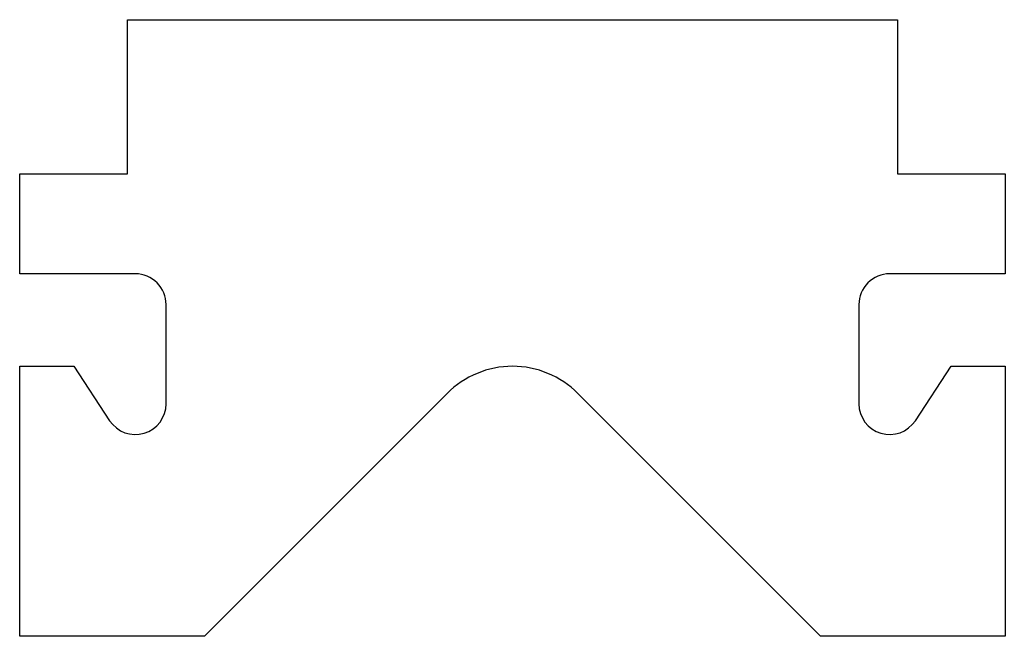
# Model space of a CAD drawing. Header units: millimetres. Extents: x -16 to 16, y -17.5 to 2.5.
import ezdxf

# ---------------------------------------------------------------- set-up
doc = ezdxf.new("R2010")
doc.units = ezdxf.units.MM
doc.layers.get('0').update_dxf_attribs({"linetype": 'CONTINUOUS'})

msp = doc.modelspace()

# ---------------------------------------------------------------- linework, layer by layer
msp.add_lwpolyline([(-16, -8.743), (-14.246, -8.743), (-13.08, -10.507, 0.743652), (-11.246, -9.956), (-11.246, -6.743, 0.414214), (-12.246, -5.743), (-16, -5.743), (-16, -2.5), (-12.5, -2.5), (-12.5, 2.5), (12.5, 2.5), (12.5, -2.5), (16, -2.5), (16, -5.743), (12.246, -5.743, 0.414214), (11.246, -6.743), (11.246, -9.956, 0.743652), (13.08, -10.507), (14.246, -8.743), (16, -8.743), (16, -17.5), (10, -17.5), (2.121, -9.621, 0.414214), (-2.121, -9.621), (-10, -17.5), (-16, -17.5)], format="xyb", close=True)

doc.saveas('drawing.dxf')
